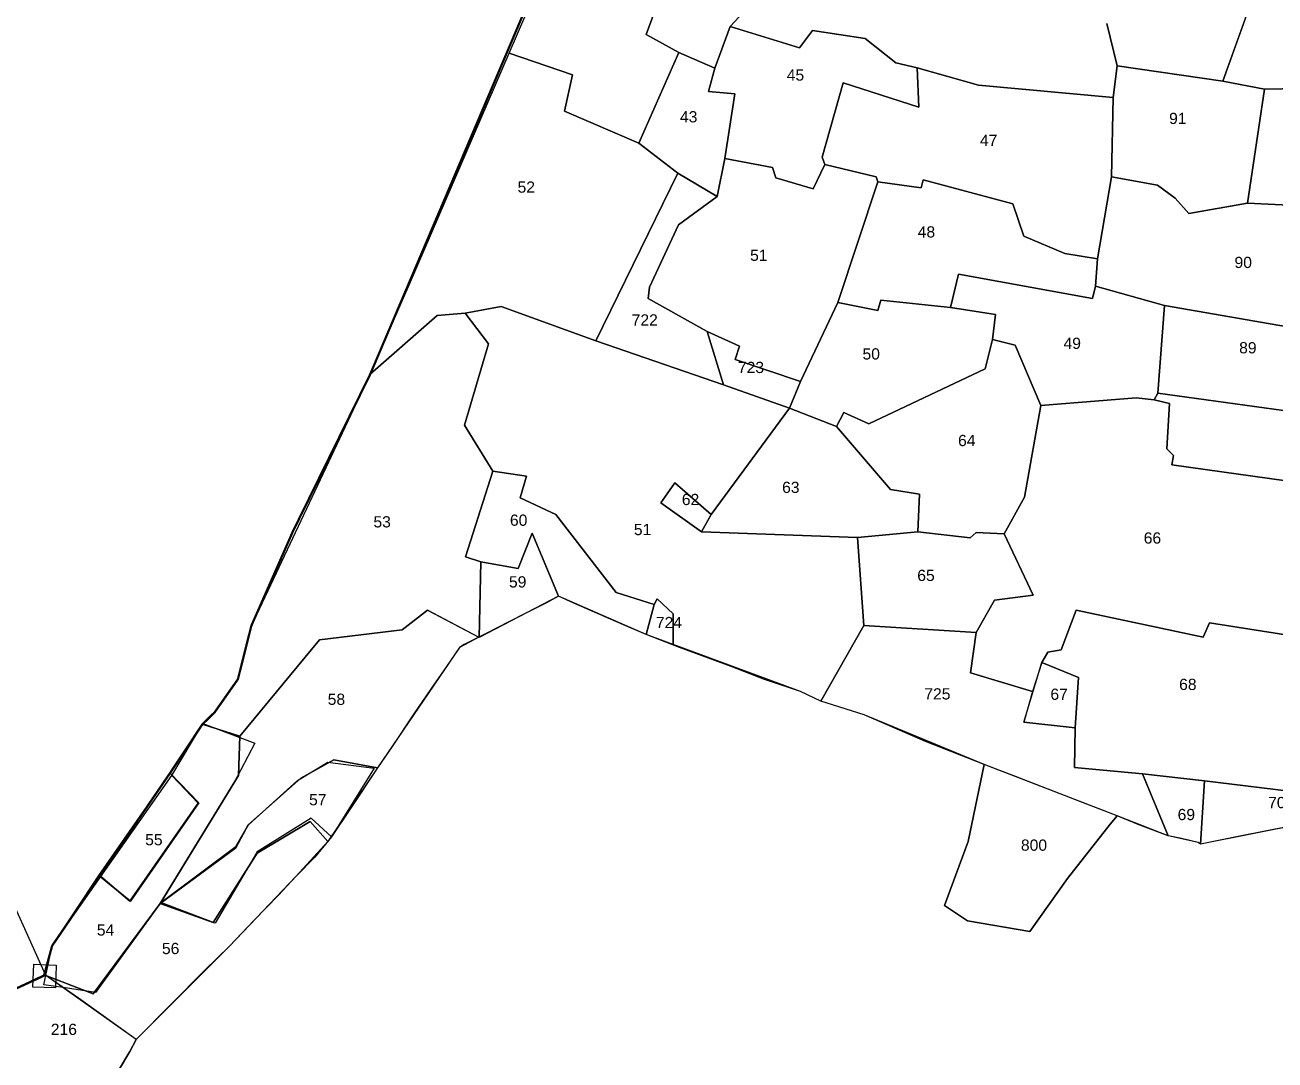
# Model space of a CAD drawing. Header units: inches. Extents: x 186800 to 194298, y 1604602 to 1613194.
# Drawn here: x 188499 to 190169, y 1609461 to 1610845 of the extents above; entities that cross this region are included whole.
import ezdxf

# ---------------------------------------------------------------- set-up
doc = ezdxf.new("R2010")
doc.units = ezdxf.units.IN
doc.header["$LTSCALE"] = 15
doc.header["$MEASUREMENT"] = 0
for name, color, linetype in [('PLOT', 7, 'Continuous'), ('PLOT NO', 7, 'Continuous'), ('VILLAGE BOUNDARY', 5, 'Continuous'), ('VILLAGE BOUNDRY STONES', 1, 'Continuous')]:
    doc.layers.add(name, color=color, linetype=linetype)
doc.styles.get("Standard").update_dxf_attribs({"font": 'arial.ttf'})

msp = doc.modelspace()

# ---------------------------------------------------------------- linework, layer by layer
at = {"layer": 'PLOT'}
for p, q in [((189145.6, 1610807.4), (189240.4, 1611028.6)), ((189379.3, 1610969.3), (189328.6, 1610832.5)), ((189328.6, 1610832.5), (189379.3, 1610969.3)), ((190153.6, 1610922.3), (190099.2, 1610769.8)), ((190099.2, 1610769.8), (190153.6, 1610922.3)), ((189490, 1610895.6), (189440.9, 1610843)), ((189440.9, 1610843), (189490, 1610895.6)), ((189440.9, 1610843), (189420.4, 1610787.4)), ((189420.4, 1610787.4), (189440.9, 1610843)), ((189533.7, 1610814.4), (189440.9, 1610843)), ((189440.9, 1610843), (189533.7, 1610814.4)), ((189551.2, 1610837.7), (189533.7, 1610814.4)), ((189533.7, 1610814.4), (189551.2, 1610837.7)), ((189621.5, 1610826.8), (189551.2, 1610837.7)), ((189551.2, 1610837.7), (189621.5, 1610826.8)), ((189944.2, 1610847), (189957.9, 1610790.5)), ((189957.9, 1610790.5), (189944.2, 1610847)), ((189328.6, 1610832.5), (189372.4, 1610808.4)), ((189372.4, 1610808.4), (189328.6, 1610832.5)), ((189662.3, 1610794.3), (189621.5, 1610826.8)), ((189621.5, 1610826.8), (189662.3, 1610794.3)), ((189014, 1610501.6), (189145.6, 1610807.4)), ((189145.6, 1610807.4), (189230.1, 1610778.2)), ((189230.1, 1610778.2), (189145.6, 1610807.4)), ((189372.4, 1610808.4), (189318.9, 1610686.8)), ((189318.9, 1610686.8), (189372.4, 1610808.4)), ((189420.4, 1610787.4), (189372.4, 1610808.4)), ((189372.4, 1610808.4), (189420.4, 1610787.4)), ((189420.4, 1610787.4), (189411.9, 1610755.9)), ((189411.9, 1610755.9), (189420.4, 1610787.4)), ((189420.4, 1610787.4), (189420.4, 1610787.4)), ((189420.4, 1610787.4), (189420.4, 1610787.4)), ((189690.8, 1610787.5), (189662.3, 1610794.3)), ((189662.3, 1610794.3), (189690.8, 1610787.5)), ((189772.6, 1610764.6), (189690.8, 1610787.5)), ((189690.8, 1610787.5), (189692.9, 1610735.3)), ((189692.9, 1610735.3), (189690.8, 1610787.5)), ((189690.8, 1610787.5), (189772.6, 1610764.6)), ((189957.9, 1610790.5), (189952.7, 1610747.9)), ((189952.7, 1610747.9), (189957.9, 1610790.5)), ((189957.9, 1610790.5), (190099.2, 1610769.8)), ((190099.2, 1610769.8), (189957.9, 1610790.5)), ((189230.1, 1610778.2), (189219.4, 1610730)), ((189219.4, 1610730), (189230.1, 1610778.2)), ((190099.2, 1610769.8), (190154.9, 1610759.3)), ((190099.2, 1610769.8), (190099.2, 1610769.8)), ((190154.9, 1610759.3), (190099.2, 1610769.8)), ((190099.2, 1610769.8), (190099.2, 1610769.8)), ((189411.9, 1610755.9), (189447.4, 1610752.9)), ((189447.4, 1610752.9), (189411.9, 1610755.9)), ((189447.4, 1610752.9), (189433.9, 1610666.7)), ((189433.9, 1610666.7), (189447.4, 1610752.9)), ((189447.4, 1610752.9), (189447.4, 1610752.9)), ((189592.1, 1610767.7), (189563.8, 1610668.5)), ((189563.8, 1610668.5), (189592.1, 1610767.7)), ((189692.9, 1610735.3), (189592.1, 1610767.7)), ((189592.1, 1610767.7), (189692.9, 1610735.3)), ((189952.7, 1610747.9), (189772.6, 1610764.6)), ((189772.6, 1610764.6), (189952.7, 1610747.9)), ((190154.9, 1610759.3), (190132.4, 1610606.7)), ((190132.4, 1610606.7), (190154.9, 1610759.3)), ((190154.9, 1610759.3), (190202.1, 1610760.3)), ((190202.1, 1610760.3), (190154.9, 1610759.3)), ((189950.6, 1610641.9), (189952.7, 1610747.9)), ((189952.7, 1610747.9), (189950.6, 1610641.9)), ((189219.4, 1610730), (189318.9, 1610686.8)), ((189318.9, 1610686.8), (189219.4, 1610730)), ((189318.9, 1610686.8), (189371.2, 1610646.9)), ((189318.9, 1610686.8), (189318.9, 1610686.8)), ((189371.2, 1610646.9), (189318.9, 1610686.8)), ((189433.9, 1610666.7), (189423.5, 1610615.7)), ((189423.5, 1610615.7), (189433.9, 1610666.7)), ((189497.6, 1610654.7), (189433.9, 1610666.7)), ((189433.9, 1610666.7), (189497.6, 1610654.7)), ((189502.2, 1610640.8), (189497.6, 1610654.7)), ((189497.6, 1610654.7), (189502.2, 1610640.8)), ((189567.5, 1610658.6), (189551.7, 1610625.9)), ((189551.7, 1610625.9), (189567.5, 1610658.6)), ((189563.8, 1610668.5), (189567.5, 1610658.6)), ((189567.5, 1610658.6), (189563.8, 1610668.5)), ((189636, 1610641.9), (189567.5, 1610658.6)), ((189567.5, 1610658.6), (189567.5, 1610658.6)), ((189567.5, 1610658.6), (189636, 1610641.9)), ((189261.6, 1610422.8), (189371.2, 1610646.9)), ((189371.2, 1610646.9), (189261.6, 1610422.8)), ((189371.2, 1610646.9), (189423.5, 1610615.7)), ((189423.5, 1610615.7), (189371.2, 1610646.9)), ((189551.7, 1610625.9), (189502.2, 1610640.8)), ((189502.2, 1610640.8), (189551.7, 1610625.9)), ((189638.4, 1610635.4), (189636, 1610641.9)), ((189636, 1610641.9), (189638.4, 1610635.4)), ((189699, 1610638.2), (189696.4, 1610627.3)), ((189696.4, 1610627.3), (189699, 1610638.2)), ((189818.7, 1610605.9), (189699, 1610638.2)), ((189699, 1610638.2), (189818.7, 1610605.9)), ((189931.7, 1610532.3), (189950.6, 1610641.9)), ((189950.6, 1610641.9), (189931.7, 1610532.3)), ((190011.8, 1610630.7), (189950.6, 1610641.9)), ((189950.6, 1610641.9), (189950.6, 1610641.9)), ((189950.6, 1610641.9), (190011.8, 1610630.7)), ((189584.8, 1610474.1), (189638.4, 1610635.4)), ((189638.4, 1610635.4), (189584.8, 1610474.1)), ((189696.4, 1610627.3), (189638.4, 1610635.4)), ((189638.4, 1610635.4), (189696.4, 1610627.3)), ((190035.8, 1610613.3), (190011.8, 1610630.7)), ((190011.8, 1610630.7), (190035.8, 1610613.3)), ((189423.5, 1610615.7), (189371.9, 1610577.9)), ((189371.9, 1610577.9), (189423.5, 1610615.7)), ((189423.5, 1610615.7), (189423.5, 1610615.7)), ((189833.2, 1610562.7), (189818.7, 1610605.9)), ((189818.7, 1610605.9), (189833.2, 1610562.7)), ((190054, 1610592.9), (190035.8, 1610613.3)), ((190035.8, 1610613.3), (190054, 1610592.9)), ((190132.4, 1610606.7), (190054, 1610592.9)), ((190054, 1610592.9), (190132.4, 1610606.7)), ((190227.3, 1610602), (190132.4, 1610606.7)), ((190132.4, 1610606.7), (190132.4, 1610606.7)), ((190132.4, 1610606.7), (190227.3, 1610602)), ((189371.9, 1610577.9), (189333.1, 1610494.3)), ((189333.1, 1610494.3), (189371.9, 1610577.9)), ((189888.1, 1610539.7), (189833.2, 1610562.7)), ((189833.2, 1610562.7), (189888.1, 1610539.7)), ((189931.7, 1610532.3), (189888.1, 1610539.7)), ((189888.1, 1610539.7), (189931.7, 1610532.3)), ((189929, 1610495.8), (189931.7, 1610532.3)), ((189931.7, 1610532.3), (189929, 1610495.8)), ((189735.6, 1610467.1), (189745.9, 1610512)), ((189745.9, 1610512), (189735.6, 1610467.1)), ((189745.9, 1610512), (189925.3, 1610479.2)), ((189925.3, 1610479.2), (189745.9, 1610512)), ((188960, 1610378.1), (189014, 1610501.6)), ((189014, 1610501.6), (189014, 1610501.6)), ((189333.1, 1610494.3), (189331.2, 1610479.5)), ((189331.2, 1610479.5), (189333.1, 1610494.3)), ((189925.3, 1610479.2), (189929, 1610495.8)), ((189929, 1610495.8), (189925.3, 1610479.2)), ((189929, 1610495.8), (190021.3, 1610470.1)), ((190021.3, 1610470.1), (189929, 1610495.8)), ((189331.2, 1610479.5), (189410.2, 1610435.2)), ((189410.2, 1610435.2), (189331.2, 1610479.5)), ((189535.1, 1610368.4), (189584.8, 1610474.1)), ((189584.8, 1610474.1), (189535.1, 1610368.4)), ((189584.8, 1610474.1), (189638.1, 1610463.4)), ((189638.1, 1610463.4), (189584.8, 1610474.1)), ((189584.8, 1610474.1), (189584.8, 1610474.1)), ((189638.1, 1610463.4), (189642.3, 1610477.2)), ((189642.3, 1610477.2), (189638.1, 1610463.4)), ((189642.3, 1610477.2), (189735.6, 1610467.1)), ((189735.6, 1610467.1), (189642.3, 1610477.2)), ((190021.3, 1610470.1), (190012.5, 1610352.6)), ((190012.5, 1610352.6), (190021.3, 1610470.1)), ((190021.3, 1610470.1), (190341.8, 1610414.1)), ((190341.8, 1610414.1), (190021.3, 1610470.1)), ((188960, 1610378.1), (189049.5, 1610456.5)), ((189049.5, 1610456.5), (188960, 1610378.1)), ((189049.5, 1610456.5), (189086.7, 1610459.8)), ((189086.7, 1610459.8), (189049.5, 1610456.5)), ((189086.7, 1610459.8), (189134.8, 1610468.5)), ((189134.8, 1610468.5), (189086.7, 1610459.8)), ((189086.7, 1610459.8), (189118.1, 1610418.8)), ((189118.1, 1610418.8), (189086.7, 1610459.8)), ((189134.8, 1610468.5), (189261.6, 1610422.8)), ((189261.6, 1610422.8), (189134.8, 1610468.5)), ((189735.6, 1610467.1), (189795.5, 1610457.8)), ((189795.5, 1610457.8), (189735.6, 1610467.1)), ((189735.6, 1610467.1), (189735.6, 1610467.1)), ((189795.5, 1610457.8), (189791.5, 1610424.4)), ((189791.5, 1610424.4), (189795.5, 1610457.8)), ((189410.2, 1610435.2), (189432.3, 1610364)), ((189432.3, 1610364), (189410.2, 1610435.2)), ((189410.2, 1610435.2), (189453.4, 1610415.6)), ((189453.4, 1610415.6), (189410.2, 1610435.2)), ((189118.1, 1610418.8), (189086.1, 1610309.9)), ((189086.1, 1610309.9), (189118.1, 1610418.8)), ((189261.6, 1610422.8), (189432.3, 1610364)), ((189432.3, 1610364), (189261.6, 1610422.8)), ((189791.5, 1610424.4), (189781.8, 1610385.2)), ((189781.8, 1610385.2), (189791.5, 1610424.4)), ((189791.5, 1610424.4), (189791.5, 1610424.4)), ((189791.5, 1610424.4), (189821.8, 1610417)), ((189821.8, 1610417), (189791.5, 1610424.4)), ((189453.4, 1610415.6), (189447.7, 1610397.8)), ((189447.7, 1610397.8), (189453.4, 1610415.6)), ((189821.8, 1610417), (189856.2, 1610336.4)), ((189856.2, 1610336.4), (189821.8, 1610417)), ((189447.7, 1610397.8), (189535.1, 1610368.4)), ((189535.1, 1610368.4), (189447.7, 1610397.8)), ((189781.8, 1610385.2), (189626.1, 1610312)), ((189626.1, 1610312), (189781.8, 1610385.2)), ((188856.7, 1610168), (188960, 1610378.1)), ((188960, 1610378.1), (188960, 1610378.1)), ((189535.1, 1610368.4), (189520.1, 1610332.9)), ((189520.1, 1610332.9), (189535.1, 1610368.4)), ((189535.1, 1610368.4), (189535.1, 1610368.4)), ((189535.1, 1610368.4), (189535.1, 1610368.4)), ((189432.3, 1610364), (189520.1, 1610332.9)), ((189432.3, 1610364), (189432.3, 1610364)), ((189520.1, 1610332.9), (189432.3, 1610364)), ((190012.5, 1610352.6), (190007.7, 1610344.1)), ((190007.7, 1610344.1), (190012.5, 1610352.6)), ((190375.4, 1610303.1), (190012.5, 1610352.6)), ((190012.5, 1610352.6), (190012.5, 1610352.6)), ((190012.5, 1610352.6), (190375.4, 1610303.1)), ((189834.4, 1610213.9), (189856.2, 1610336.4)), ((189856.2, 1610336.4), (189834.4, 1610213.9)), ((189856.2, 1610336.4), (189983.3, 1610346.5)), ((189983.3, 1610346.5), (189856.2, 1610336.4)), ((189983.3, 1610346.5), (190007.7, 1610344.1)), ((190007.7, 1610344.1), (189983.3, 1610346.5)), ((190007.7, 1610344.1), (190028.1, 1610338.8)), ((190028.1, 1610338.8), (190007.7, 1610344.1)), ((190028.1, 1610338.8), (190024.3, 1610278.6)), ((190024.3, 1610278.6), (190028.1, 1610338.8)), ((189520.1, 1610332.9), (189415.4, 1610190.8)), ((189415.4, 1610190.8), (189520.1, 1610332.9)), ((189520.1, 1610332.9), (189582.9, 1610308.1)), ((189520.1, 1610332.9), (189520.1, 1610332.9)), ((189582.9, 1610308.1), (189520.1, 1610332.9)), ((189592.8, 1610326.8), (189582.9, 1610308.1)), ((189582.9, 1610308.1), (189592.8, 1610326.8)), ((189626.1, 1610312), (189592.8, 1610326.8)), ((189592.8, 1610326.8), (189626.1, 1610312)), ((189086.1, 1610309.9), (189123.7, 1610248.5)), ((189123.7, 1610248.5), (189086.1, 1610309.9)), ((189582.9, 1610308.1), (189655.4, 1610224.2)), ((189655.4, 1610224.2), (189582.9, 1610308.1)), ((190024.3, 1610278.6), (190033.5, 1610269.4)), ((190033.5, 1610269.4), (190024.3, 1610278.6)), ((190033.5, 1610269.4), (190031.1, 1610257.1)), ((190031.1, 1610257.1), (190033.5, 1610269.4)), ((190031.1, 1610257.1), (190319.7, 1610216.4)), ((190319.7, 1610216.4), (190031.1, 1610257.1)), ((189123.7, 1610248.5), (189087.3, 1610134.2)), ((189087.3, 1610134.2), (189123.7, 1610248.5)), ((189123.7, 1610248.5), (189168.7, 1610242)), ((189168.7, 1610242), (189123.7, 1610248.5)), ((189168.7, 1610242), (189160.4, 1610212.9)), ((189160.4, 1610212.9), (189168.7, 1610242)), ((189367, 1610233), (189348.5, 1610206.3)), ((189348.5, 1610206.3), (189367, 1610233)), ((189415.4, 1610190.8), (189367, 1610233)), ((189367, 1610233), (189415.4, 1610190.8)), ((189655.4, 1610224.2), (189693.8, 1610217.9)), ((189693.8, 1610217.9), (189655.4, 1610224.2)), ((189160.4, 1610212.9), (189207.9, 1610190.7)), ((189207.9, 1610190.7), (189160.4, 1610212.9)), ((189348.5, 1610206.3), (189402.6, 1610167.6)), ((189402.6, 1610167.6), (189348.5, 1610206.3)), ((189693.8, 1610217.9), (189691.6, 1610167.6)), ((189691.6, 1610167.6), (189693.8, 1610217.9)), ((189807.2, 1610164.7), (189834.4, 1610213.9)), ((189834.4, 1610213.9), (189807.2, 1610164.7)), ((189834.4, 1610213.9), (189834.4, 1610213.9)), ((189207.9, 1610190.7), (189288.6, 1610086.5)), ((189288.6, 1610086.5), (189207.9, 1610190.7)), ((189415.4, 1610190.8), (189402.6, 1610167.6)), ((189402.6, 1610167.6), (189415.4, 1610190.8)), ((188801.2, 1610041.9), (188856.7, 1610168)), ((189157.5, 1610118.5), (189176.2, 1610165.8)), ((189176.2, 1610165.8), (189157.5, 1610118.5)), ((189176.2, 1610165.8), (189211.5, 1610081.6)), ((189211.5, 1610081.6), (189176.2, 1610165.8)), ((189402.6, 1610167.6), (189611.2, 1610159.7)), ((189402.6, 1610167.6), (189402.6, 1610167.6)), ((189611.2, 1610159.7), (189402.6, 1610167.6)), ((189402.6, 1610167.6), (189402.6, 1610167.6)), ((189691.6, 1610167.6), (189611.2, 1610159.7)), ((189611.2, 1610159.7), (189691.6, 1610167.6)), ((189611.2, 1610159.7), (189619.5, 1610042.2)), ((189619.5, 1610042.2), (189611.2, 1610159.7)), ((189691.6, 1610167.6), (189761.9, 1610159.6)), ((189691.6, 1610167.6), (189691.6, 1610167.6)), ((189761.9, 1610159.6), (189691.6, 1610167.6)), ((189761.9, 1610159.6), (189769.8, 1610166.6)), ((189769.8, 1610166.6), (189761.9, 1610159.6)), ((189769.8, 1610166.6), (189807.2, 1610164.7)), ((189807.2, 1610164.7), (189769.8, 1610166.6)), ((189845.9, 1610082.7), (189807.2, 1610164.7)), ((189807.2, 1610164.7), (189845.9, 1610082.7)), ((189087.3, 1610134.2), (189107.9, 1610127.4)), ((189107.9, 1610127.4), (189087.3, 1610134.2)), ((189107.9, 1610127.4), (189105.7, 1610026.2)), ((189105.7, 1610026.2), (189107.9, 1610127.4)), ((189107.9, 1610127.4), (189157.5, 1610118.5)), ((189157.5, 1610118.5), (189107.9, 1610127.4)), ((189157.5, 1610118.5), (189157.5, 1610118.5)), ((189288.6, 1610086.5), (189339.6, 1610070.3)), ((189339.6, 1610070.3), (189288.6, 1610086.5)), ((189211.5, 1610081.6), (189105.7, 1610026.2)), ((189195.4, 1610072.5), (189167.9, 1610058.5)), ((189211.5, 1610081.6), (189195.4, 1610072.5)), ((189232, 1610072.2), (189211.5, 1610081.6)), ((189328.6, 1610030), (189211.5, 1610081.6)), ((189298.4, 1610043), (189232, 1610072.2)), ((189339.6, 1610070.3), (189328.6, 1610030)), ((189328.6, 1610030), (189339.6, 1610070.3)), ((189339.6, 1610070.3), (189343.3, 1610077.7)), ((189343.3, 1610077.7), (189339.6, 1610070.3)), ((189343.3, 1610077.7), (189365, 1610057.7)), ((189365, 1610057.7), (189343.3, 1610077.7)), ((189769.5, 1610032.8), (189794.2, 1610076.1)), ((189794.2, 1610076.1), (189769.5, 1610032.8)), ((189794.2, 1610076.1), (189845.9, 1610082.7)), ((189845.9, 1610082.7), (189794.2, 1610076.1)), ((189002.6, 1610036.4), (189036.5, 1610062.9)), ((189036.5, 1610062.9), (189002.6, 1610036.4)), ((189036.5, 1610062.9), (189105, 1610026.6)), ((189105.7, 1610026.2), (189036.5, 1610062.9)), ((189167.9, 1610058.5), (189146, 1610047.7)), ((189365, 1610057.7), (189365, 1610016.7)), ((189365, 1610016.7), (189365, 1610057.7)), ((189883.4, 1610009.5), (189903.5, 1610062.5)), ((189903.5, 1610062.5), (189883.4, 1610009.5)), ((189903.5, 1610062.5), (190073.1, 1610026.8)), ((190073.1, 1610026.8), (189903.5, 1610062.5)), ((188783.2, 1609970.4), (188801.2, 1610041.9)), ((188892.4, 1610023.1), (189002.6, 1610036.4)), ((189002.6, 1610036.4), (188892.4, 1610023.1)), ((189146, 1610047.7), (189114.2, 1610031.2)), ((189328.6, 1610030), (189298.4, 1610043)), ((189619.5, 1610042.2), (189562.1, 1609941.1)), ((189562.1, 1609941.1), (189619.5, 1610042.2)), ((189619.5, 1610042.2), (189769.5, 1610032.8)), ((189769.5, 1610032.8), (189619.5, 1610042.2)), ((190073.1, 1610026.8), (190081.3, 1610045.8)), ((190081.3, 1610045.8), (190073.1, 1610026.8)), ((190081.3, 1610045.8), (190236.2, 1610021.2)), ((190236.2, 1610021.2), (190081.3, 1610045.8)), ((188785.8, 1609894.2), (188892.4, 1610023.1)), ((188892.4, 1610023.1), (188785.8, 1609894.2)), ((189105, 1610026.6), (189079.2, 1610012.6)), ((189114.2, 1610031.2), (189085.4, 1610016.7)), ((189105.7, 1610026.2), (189105.7, 1610026.2)), ((189373.2, 1610013), (189328.6, 1610030)), ((189365, 1610016.7), (189328.6, 1610030)), ((189328.6, 1610030), (189328.6, 1610030)), ((189769.5, 1610032.8), (189762.3, 1609979.1)), ((189762.3, 1609979.1), (189769.5, 1610032.8)), ((189079.2, 1610012.6), (188969.8, 1609852)), ((189079.2, 1610012.6), (189061.8, 1609987.5)), ((189085.4, 1610016.7), (189079.2, 1610012.6)), ((189534.9, 1609953.9), (189365, 1610016.7)), ((189365, 1610016.7), (189365, 1610016.7)), ((189442.2, 1609987.2), (189373.2, 1610013)), ((189857.5, 1609992.7), (189865.3, 1610006.6)), ((189865.3, 1610006.6), (189857.5, 1609992.7)), ((189865.3, 1610006.6), (189883.4, 1610009.5)), ((189883.4, 1610009.5), (189865.3, 1610006.6)), ((189883.4, 1610009.5), (189883.4, 1610009.5)), ((189061.8, 1609987.5), (189040.4, 1609956.5)), ((189486.9, 1609969.8), (189442.2, 1609987.2)), ((189833.2, 1609913.1), (189857.5, 1609992.7)), ((189857.5, 1609992.7), (189844.8, 1609953.8)), ((189857.5, 1609992.7), (189906.3, 1609972.8)), ((189906.3, 1609972.8), (189857.5, 1609992.7)), ((188752.1, 1609926.1), (188783.2, 1609970.4)), ((189534.9, 1609953.9), (189486.9, 1609969.8)), ((189762.3, 1609979.1), (189844.8, 1609953.8)), ((189844.8, 1609953.8), (189762.3, 1609979.1)), ((189906.3, 1609972.8), (189901.9, 1609905.2)), ((189901.9, 1609905.2), (189906.3, 1609972.8)), ((189040.4, 1609956.5), (189018.2, 1609924.3)), ((189562.1, 1609941.1), (189534.9, 1609953.9)), ((189562.1, 1609941.1), (189534.9, 1609953.9)), ((189844.8, 1609953.8), (189833.2, 1609913.1)), ((189620, 1609922.6), (189562.1, 1609941.1)), ((189620, 1609922.6), (189562.1, 1609941.1)), ((189562.1, 1609941.1), (189562.1, 1609941.1)), ((188735.3, 1609910.4), (188752.1, 1609926.1)), ((189018.2, 1609924.3), (188989.3, 1609880.6)), ((189701.9, 1609887.2), (189620, 1609922.6)), ((189780.5, 1609856.2), (189620, 1609922.6)), ((188692.5, 1609844.9), (188735.3, 1609910.4)), ((188694.7, 1609841.7), (188736.3, 1609911)), ((188735.3, 1609910.4), (188785.8, 1609894.2)), ((188785.8, 1609894.2), (188735.3, 1609910.4)), ((188736.3, 1609911), (188805.9, 1609885)), ((189833.2, 1609913.1), (189901.9, 1609905.2)), ((189901.9, 1609905.2), (189833.2, 1609913.1)), ((189833.2, 1609913.1), (189833.2, 1609913.1)), ((189901.9, 1609905.2), (189900.9, 1609852.2)), ((189900.9, 1609852.2), (189901.9, 1609905.2)), ((188805.9, 1609885), (188777.9, 1609831.4)), ((188785.8, 1609894.2), (188783.9, 1609841.5)), ((188783.9, 1609841.5), (188785.8, 1609894.2)), ((188785.8, 1609894.2), (188785.8, 1609894.2)), ((189780.5, 1609856.2), (189701.9, 1609887.2)), ((188989.3, 1609880.6), (188969.8, 1609852)), ((188862.7, 1609835.2), (188903.2, 1609859.6)), ((188867.2, 1609838), (188911.6, 1609862.5)), ((188911.6, 1609862.5), (188867.2, 1609838)), ((188903.2, 1609859.6), (188965.4, 1609851.5)), ((188969.8, 1609852), (188903.3, 1609753.6)), ((188965.4, 1609851.5), (188908.1, 1609759.5)), ((188911.6, 1609862.5), (188969.8, 1609852)), ((188969.8, 1609852), (188911.6, 1609862.5)), ((188969.8, 1609852), (188933.7, 1609797.4)), ((188969.8, 1609852), (188969.8, 1609852)), ((189780.5, 1609856.2), (189759.1, 1609753.5)), ((189759.1, 1609753.5), (189780.5, 1609856.2)), ((189820, 1609841.2), (189780.5, 1609856.2)), ((189780.5, 1609856.2), (189780.5, 1609856.2)), ((189958.2, 1609787.7), (189780.5, 1609856.2)), ((189900.9, 1609852.2), (189992.1, 1609844)), ((189992.1, 1609844), (189900.9, 1609852.2)), ((188597.5, 1609707.8), (188692.5, 1609844.9)), ((188600, 1609706.8), (188694.7, 1609841.7)), ((188783.9, 1609841.5), (188679.3, 1609670.6)), ((188679.3, 1609670.6), (188783.9, 1609841.5)), ((188731, 1609805), (188692.5, 1609844.9)), ((188692.5, 1609844.9), (188731, 1609805)), ((188730, 1609804.5), (188694.7, 1609841.7)), ((188694.7, 1609841.7), (188730, 1609804.5)), ((188796.8, 1609775.9), (188867.2, 1609838)), ((188867.2, 1609838), (188796.8, 1609775.9)), ((188797.2, 1609775.7), (188862.7, 1609835.2)), ((189911.7, 1609805.6), (189820, 1609841.2)), ((189992.1, 1609844), (190026.1, 1609761.2)), ((190026.1, 1609761.2), (189992.1, 1609844)), ((189992.1, 1609844), (189992.1, 1609844)), ((189992.1, 1609844), (190075, 1609834.5)), ((190075, 1609834.5), (189992.1, 1609844)), ((190075, 1609834.5), (190069.3, 1609749.7)), ((190069.3, 1609749.7), (190075, 1609834.5)), ((190075, 1609834.5), (190291.9, 1609808.3)), ((190291.9, 1609808.3), (190075, 1609834.5)), ((188777.9, 1609831.4), (188680.2, 1609672)), ((188638.8, 1609673.7), (188730, 1609804.5)), ((188730, 1609804.5), (188638.8, 1609673.7)), ((188639.8, 1609673.5), (188731, 1609805)), ((188731, 1609805), (188639.8, 1609673.5)), ((189958.2, 1609787.7), (189911.7, 1609805.6)), ((190322.8, 1609800.6), (190069.3, 1609749.7)), ((188881.1, 1609784.8), (188808.8, 1609739.6)), ((188908.1, 1609759.5), (188881.1, 1609784.8)), ((188933.7, 1609797.4), (188908.1, 1609759.5)), ((189948.8, 1609776.8), (189958.2, 1609787.7)), ((189958.2, 1609787.7), (189948.8, 1609776.8)), ((189958.2, 1609787.7), (189958.2, 1609787.7)), ((189988.6, 1609775.3), (189958.2, 1609787.7)), ((190026.1, 1609761.2), (189958.2, 1609787.7)), ((188780.4, 1609744.8), (188796.8, 1609775.9)), ((188796.8, 1609775.9), (188780.4, 1609744.8)), ((188781.1, 1609747.3), (188797.2, 1609775.7)), ((188808.8, 1609737.9), (188879.9, 1609780.3)), ((188879.9, 1609780.3), (188808.8, 1609737.9)), ((188879.9, 1609780.3), (188903.3, 1609753.6)), ((188903.3, 1609753.6), (188879.9, 1609780.3)), ((189891.9, 1609704.1), (189948.8, 1609776.8)), ((189948.8, 1609776.8), (189891.9, 1609704.1)), ((190026.1, 1609761.2), (189988.6, 1609775.3)), ((190187.7, 1609773.5), (190121.9, 1609760.7)), ((188903.5, 1609753.4), (188861, 1609706.9)), ((188908.1, 1609759.5), (188886, 1609732.4)), ((188903.3, 1609753.6), (188903.5, 1609753.4)), ((189759.1, 1609753.5), (189727.4, 1609667.7)), ((189727.4, 1609667.7), (189759.1, 1609753.5)), ((190044.3, 1609757.6), (190026.1, 1609761.2)), ((190066.4, 1609752), (190026.1, 1609761.2)), ((190026.1, 1609761.2), (190026.1, 1609761.2)), ((190066.4, 1609752), (190044.3, 1609757.6)), ((190069.3, 1609749.7), (190066.4, 1609752)), ((190069.3, 1609749.7), (190066.4, 1609752)), ((190121.9, 1609760.7), (190069.3, 1609749.7)), ((188679.3, 1609670.6), (188780.4, 1609744.8)), ((188780.4, 1609744.8), (188679.3, 1609670.6)), ((188680.2, 1609672), (188781.1, 1609747.3)), ((188750.3, 1609645.1), (188808.8, 1609737.9)), ((188808.8, 1609737.9), (188750.3, 1609645.1)), ((188808.8, 1609739.6), (188752.7, 1609644.2)), ((190069.3, 1609749.7), (190069.3, 1609749.7)), ((188886, 1609732.4), (188861, 1609706.9)), ((188534.9, 1609613.9), (188597.5, 1609707.8)), ((188534.9, 1609614.1), (188600, 1609706.8)), ((188597.5, 1609707.8), (188639.8, 1609673.5)), ((188639.8, 1609673.5), (188597.5, 1609707.8)), ((188600, 1609706.8), (188638.8, 1609673.7)), ((188638.8, 1609673.7), (188600, 1609706.8)), ((188600, 1609706.8), (188600, 1609706.8)), ((188861, 1609706.9), (188772, 1609613.4)), ((188861, 1609706.9), (188837.1, 1609681.1)), ((189841.4, 1609633.3), (189891.9, 1609704.1)), ((189891.9, 1609704.1), (189841.4, 1609633.3)), ((188589.7, 1609549.7), (188679.3, 1609670.6)), ((188679.3, 1609670.6), (188589.7, 1609549.7)), ((188680.2, 1609672), (188592.9, 1609551.6)), ((188639.8, 1609673.5), (188639.8, 1609673.5)), ((188679.3, 1609670.6), (188750.3, 1609645.1)), ((188750.3, 1609645.1), (188679.3, 1609670.6)), ((188679.3, 1609670.6), (188679.3, 1609670.6)), ((188752.7, 1609644.2), (188680.2, 1609672)), ((188680.2, 1609672), (188680.2, 1609672)), ((188837.1, 1609681.1), (188804.9, 1609648.2)), ((189727.4, 1609667.7), (189758.3, 1609647.6)), ((189758.3, 1609647.6), (189727.4, 1609667.7)), ((188804.9, 1609648.2), (188772, 1609613.4)), ((189758.3, 1609647.6), (189841.4, 1609633.3)), ((189841.4, 1609633.3), (189758.3, 1609647.6)), ((188526.7, 1609574.3), (188534.9, 1609614.1)), ((188526.7, 1609574.3), (188534.9, 1609613.9)), ((188772, 1609613.4), (188647.2, 1609488.8)), ((188772, 1609613.4), (188738.8, 1609581.6)), ((188521.5, 1609573.8), (188464.5, 1609547.1)), ((188526.7, 1609574.3), (188521.5, 1609573.8)), ((188524.1, 1609561.9), (188526.7, 1609574.3)), ((188526.7, 1609574.3), (188526.7, 1609574.3)), ((188570, 1609543.8), (188526.7, 1609574.3)), ((188647.2, 1609488.8), (188526.7, 1609574.3)), ((188526.7, 1609574.3), (188589.7, 1609549.7)), ((188589.7, 1609549.7), (188526.7, 1609574.3)), ((188526.7, 1609574.3), (188526.7, 1609574.3)), ((188738.8, 1609581.6), (188647.2, 1609488.8)), ((188549.7, 1609558.1), (188524.1, 1609561.9)), ((188592.9, 1609551.6), (188549.7, 1609558.1)), ((188647.2, 1609488.8), (188570, 1609543.8)), ((188638.6, 1609472.8), (188647.2, 1609488.8)), ((188647.2, 1609488.8), (188638.6, 1609472.8)), ((188647.2, 1609488.8), (188647.2, 1609488.8)), ((188647.2, 1609488.8), (188647.2, 1609488.8)), ((188601.2, 1609409.3), (188638.6, 1609472.8)), ((188638.6, 1609472.8), (188601.2, 1609409.3))]:
    msp.add_line(p, q, dxfattribs=at)
at = {"layer": 'PLOT NO', "color": 5, "const_width": 3}
msp.add_lwpolyline([(188369.8, 1609502.8), (188524.1, 1609574.1), (188534.9, 1609613.9), (188692.5, 1609844.9), (188735.8, 1609910.2), (188752.1, 1609926.1), (188783.2, 1609970.4), (188801.2, 1610041.9), (188856.7, 1610168), (188960, 1610378.1), (189295, 1611166.9), (189294.5, 1611183.6), (189331.2, 1611271.4), (189341.4, 1611294.4), (189476.7, 1611581.6), (189532.5, 1611699.9), (189547.5, 1611714.8), (189564.9, 1611745.8), (189586.5, 1611800.7), (189594, 1611819.8), (189649.3, 1611927.3), (189656, 1611937.5), (189796.2, 1612171.4)], dxfattribs=at)
at = {"layer": 'VILLAGE BOUNDARY', "linetype": 'Continuous'}
for p, q in [((189145.6, 1610807.4), (189240.4, 1611028.6)), ((188960, 1610378.1), (189145.6, 1610807.4)), ((188801.2, 1610041.9), (188960, 1610378.1)), ((188783.2, 1609970.4), (188801.2, 1610041.9)), ((188752.1, 1609926.1), (188783.2, 1609970.4)), ((188736.3, 1609911), (188752.1, 1609926.1)), ((188692.5, 1609844.9), (188736.3, 1609911)), ((188597.5, 1609707.8), (188692.5, 1609844.9)), ((188526.7, 1609574.3), (188448, 1609748.4)), ((188534.9, 1609613.9), (188597.5, 1609707.8)), ((188526.7, 1609574.3), (188534.9, 1609613.9)), ((188464.5, 1609547.1), (188521.5, 1609573.8)), ((188521.5, 1609573.8), (188526.7, 1609574.3))]:
    msp.add_line(p, q, dxfattribs=at)
at = {"layer": 'VILLAGE BOUNDRY STONES', "linetype": 'Continuous'}
for p, q in [((188509.2, 1609558.7), (188510.3, 1609589.4)), ((188510.3, 1609589.4), (188540.4, 1609588.3)), ((188540.4, 1609588.3), (188539.3, 1609557.6)), ((188539.3, 1609557.6), (188509.2, 1609558.7))]:
    msp.add_line(p, q, dxfattribs=at)

# ---------------------------------------------------------------- texts
at = {"layer": 'PLOT NO', "color": 7, "oblique": 360}
for s, p in [('45', (189516.6, 1610770.6)), ('43', (189373.9, 1610714.8)), ('91', (190027.5, 1610712.6)), ('90', (190114.9, 1610520.1)), ('722', (189309.4, 1610443.2)), ('50', (189617.8, 1610397.8)), ('723', (189451.3, 1610379.7)), ('53', (188964.3, 1610173.3)), ('51', (189312.3, 1610163)), ('724', (189341.7, 1610038.7)), ('725', (189700.4, 1609943.3)), ('55', (188659.3, 1609748.4)), ('800', (189829.5, 1609741.1)), ('54', (188594.7, 1609627.7)), ('216', (188533.2, 1609494.8))]:
    msp.add_text(s, height=15, dxfattribs=at).set_placement(p)
at = {"layer": 'PLOT NO', "color": 7}
for s, p in [('47', (189774.7, 1610683.2)), ('52', (189156.9, 1610620.8)), ('48', (189691.6, 1610560.9)), ('51', (189467.6, 1610529.7)), ('49', (189886.4, 1610411.9)), ('89', (190121.1, 1610406)), ('64', (189745.5, 1610282)), ('62', (189376.4, 1610203.2)), ('63', (189510.4, 1610219.4)), ('60', (189146.7, 1610175.5)), ('66', (189993.6, 1610151.7)), ('59', (189145.4, 1610093)), ('65', (189691, 1610101.7)), ('68', (190040.9, 1609956)), ('58', (188903.2, 1609936.1)), ('67', (189868.9, 1609942.8)), ('57', (188878.3, 1609801.8)), ('70', (190159.8, 1609798)), ('69', (190038.9, 1609782)), ('56', (188681.7, 1609602.9))]:
    msp.add_text(s, height=15, dxfattribs=at).set_placement(p)

doc.saveas('drawing.dxf')
